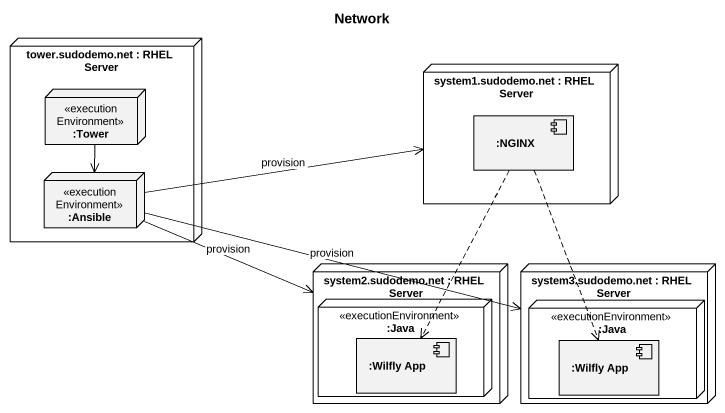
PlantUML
@startuml
title Network
node "tower.sudodemo.net : RHEL Server" as tower_sudodemo_net {
  node ":Tower" as Tower <<executionEnvironment>>
  node ":Ansible" as Ansible <<executionEnvironment>>
}
node "system1.sudodemo.net : RHEL Server" as system1_sudodemo_net {
  component ":NGINX" as NGINX
}
node "system2.sudodemo.net : RHEL Server" as system2_sudodemo_net {
  node ":Java" as Java <<executionEnvironment>> {
    component ":Wilfly App" as Wilfly_App
  }
}
node "system3.sudodemo.net : RHEL Server" as system3_sudodemo_net {
  node ":Java" as Java_2 <<executionEnvironment>> {
    component ":Wilfly App" as Wilfly_App_2
  }
}
Tower --> Ansible
NGINX ..> Wilfly_App
NGINX ..> Wilfly_App_2
Ansible -right-> system1_sudodemo_net : provision
Ansible -right-> system2_sudodemo_net : provision
Ansible -right-> system3_sudodemo_net : provision
@enduml
